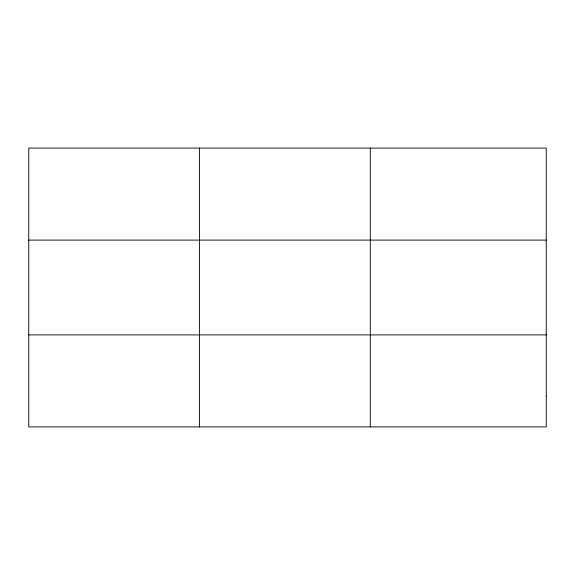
<?xml version="1.0" encoding="UTF-8"?>
<svg xmlns="http://www.w3.org/2000/svg" width="575" height="575" viewBox="0 0 575 575"><rect width="100%" height="100%" fill="white"/><g stroke="black" fill="none" stroke-linecap="round" stroke-linejoin="round"><path stroke-width="0.86" d="M199.525 426.909L199.525 148.091M370.3 426.909L370.3 148.091M28.75 240.098L546.25 240.098M28.75 334.902L546.25 334.902M546.25 396.24L546.25 426.909L28.75 426.909L28.75 148.091L546.25 148.091L546.25 396.24"/></g></svg>
